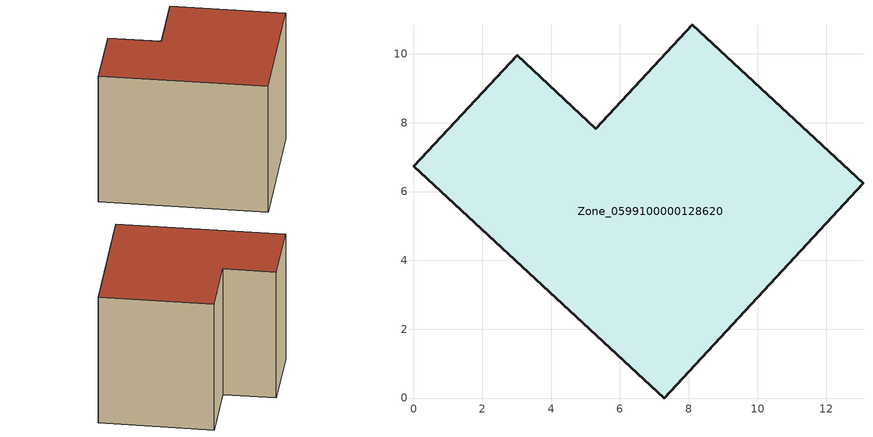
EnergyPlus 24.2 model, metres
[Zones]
Zone_0599100000128620
 floor ground (C_G): 7.28,0 0,6.74 3.01,9.96 5.3,7.82 8.1,10.84 13.06,6.24 z0
 wall outside (C_F): 13.06,6.24 8.1,10.84 5.3,7.82 3.01,9.96 0,6.74 7.28,0 13.06,6.24 z0:8.42
 roof outside (C_R): 0,6.74 7.28,0 13.06,6.24 8.1,10.84 5.3,7.82 3.01,9.96 z8.42
[BUILDING]
Pand.0599100000128620: North Axis=0; Terrain=City; Loads Convergence Tolerance Value=0.04; Temperature Convergence Tolerance Value=0.4; Solar Distribution=FullExterior; Maximum Number of Warmup Days=25; Minimum Number of Warmup Days=1
[Site:Location]
Rotterdam.The.Hague.AP_ZH_NLD Design_Conditions: Latitude=51.96; Longitude=4.45; Time Zone=1; Elevation=-4.5
[SITE:GROUNDTEMPERATURE:BUILDINGSURFACE]
18, 18, 18, 18, 18, 18, 18, 18, 18, 18, 18, 18
[MATERIAL] Thermal Absorptance=0.9; Solar Absorptance=0.7; Visible Absorptance=0.7
Name | Roughness | Thickness | Conductivity | Density | Specific Heat
G.TC.1965-1974 | MediumSmooth | 0.15 | 0.882353 | 540 | 1210
F.TC.1965-1974 | Rough | 0.3 | 0.697674 | 1920 | 840
R.TC.1965-1974 | MediumRough | 0.2 | 0.232558 | 1500 | 1000
[CONSTRUCTION]
C_G: G.TC.1965-1974
C_F: F.TC.1965-1974
C_R: R.TC.1965-1974
[ZONE]
Zone_0599100000128620: Type=1; Multiplier=1; Ceiling Height=Autocalculate; Volume=Autocalculate; Floor Area=autocalculate; Part of Total Floor Area=Yes
[ZONEINFILTRATION:DESIGNFLOWRATE]
Infil_Zone_0599100000128620: Zone or ZoneList or Space or SpaceList=Zone_0599100000128620; Schedule=AlwaysOn; Design Flow Rate Calculation Method=Flow/Area; Flow Rate per Floor Area=0.003; Constant Term Coefficient=1; Temperature Term Coefficient=0; Velocity Term Coefficient=0; Velocity Squared Term Coefficient=0
[HVACTEMPLATE:ZONE:IDEALLOADSAIRSYSTEM]
Zone_0599100000128620: Maximum Heating Supply Air Temperature=50; Minimum Cooling Supply Air Temperature=13; Maximum Heating Supply Air Humidity Ratio=0.0156; Minimum Cooling Supply Air Humidity Ratio=0.0077; Heating Limit=NoLimit; Cooling Limit=NoLimit; Dehumidification Control Type=ConstantSensibleHeatRatio; Cooling Sensible Heat Ratio=0.7; Dehumidification Setpoint=60; Humidification Control Type=None; Humidification Setpoint=30; Outdoor Air Method=None; Outdoor Air Flow Rate per Person=0.00944; Outdoor Air Flow Rate per Zone Floor Area=0; Outdoor Air Flow Rate per Zone=0; Demand Controlled Ventilation Type=None; Outdoor Air Economizer Type=NoEconomizer; Heat Recovery Type=None; Sensible Heat Recovery Effectiveness=0.7; Latent Heat Recovery Effectiveness=0.65
[ZONECONTROL:THERMOSTAT]
ThermostatControl_Zone_0599100000128620: Zone or ZoneList=Zone_0599100000128620; Control Type Schedule=DualSetpointControlType; Control 1=Thermostat_Zone_0599100000128620; Temperature Difference Between Cutout And Setpoint=0
[THERMOSTATSETPOINT:DUALSETPOINT]
Thermostat_Zone_0599100000128620: Heating Setpoint Temperature Schedule=HeatingSetpoint_Zone_0599100000128620; Cooling Setpoint Temperature Schedule=CoolingSetpoint_Zone_0599100000128620
[SCHEDULE:COMPACT]
HeatingSetpoint_Zone_0599100000128620: Through: 12/31, For: AllDays, Until: 24:00, 21
CoolingSetpoint_Zone_0599100000128620: Through: 12/31, For: AllDays, Until: 24:00, 24
DualSetpointControlType: Through: 12/31, For: AllDays, Until: 24:00, 4
AlwaysOn: Through: 12/31, For: AllDays, Until: 24:00, 1
